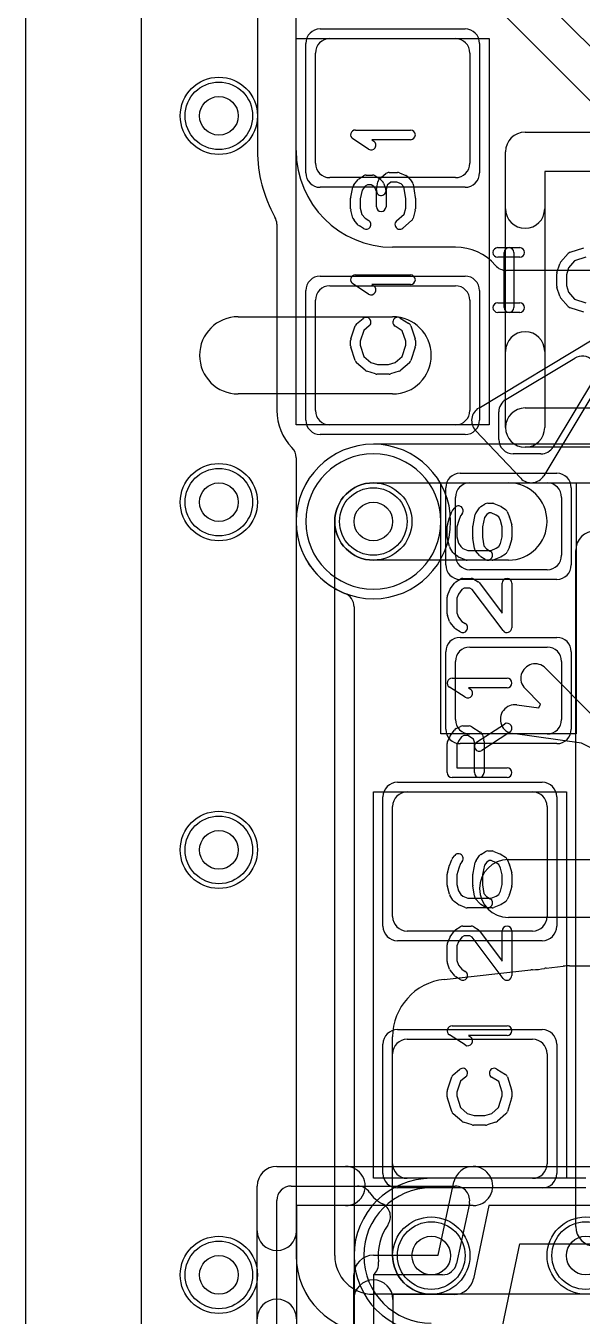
# Model space of a CAD drawing. Extents: x 0 to 20.5, y -0.9 to 20.
# Drawn here: x 0 to 2.88, y 3.79 to 10.47 of the extents above; entities that cross this region are included whole.
import ezdxf

# ---------------------------------------------------------------- set-up
doc = ezdxf.new("R2010")
doc.units = 0
for name, color, linetype in [('Hole', 1, 'CONTINUOUS'), ('L1', 3, 'CONTINUOUS'), ('L2', 3, 'CONTINUOUS'), ('L3', 3, 'CONTINUOUS'), ('L4', 3, 'CONTINUOUS'), ('MetalMask-A', 176, 'CONTINUOUS'), ('Outline', 7, 'CONTINUOUS'), ('PartsArea-A', 111, 'CONTINUOUS'), ('PartsSilk-A', 221, 'CONTINUOUS'), ('Resist-A', 2, 'CONTINUOUS'), ('Resist-B', 2, 'CONTINUOUS'), ('Silk-A', 140, 'CONTINUOUS')]:
    doc.layers.add(name, color=color, linetype=linetype)

msp = doc.modelspace()

# ---------------------------------------------------------------- linework, layer by layer
at = {"layer": 'Hole'}
for centre in [(1, 10), (1, 8), (1.8, 7.9), (1, 6.2), (2.1, 4.1), (2.9, 4.1), (1, 4)]:
    msp.add_circle(centre, 0.1, dxfattribs=at)
at = {"layer": 'L1'}
for p, q in [((0.6, 1), (0.6, 14.53823)), ((1.19996, 14.1), (1.19996, 9.82004)), ((1.4, 9.82004), (1.4, 14.1)), ((2.48787, 10.51213), (3.11213, 9.88787)), ((3.25358, 10.02932), (2.73358, 10.54932)), ((1.575, 10.4), (2.225, 10.4)), ((1.5, 9.755), (1.5, 10.325)), ((2.3, 10.325), (2.3, 9.755)), ((2.225, 9.68), (1.575, 9.68)), ((1.29996, 9.43925), (1.29996, 8.475)), ((2.225, 9.32004), (1.9, 9.32004)), ((3.1, 9.2), (2.48886, 9.2)), ((1.575, 9.12), (2.225, 9.12)), ((1.5, 8.475), (1.5, 9.045)), ((2.3, 9.045), (2.3, 8.475)), ((1.1, 8.96), (1.9, 8.96)), ((1.9, 8.56), (1.1, 8.56)), ((2.225, 8.4), (1.575, 8.4)), ((1.39996, 8.23004), (1.39996, 7.9)), ((1.8, 8.1), (2.5, 8.1)), ((2.3, 8.1), (2.7, 8.1)), ((2.225, 7.725), (2.225, 8.025)), ((2.775, 8.025), (2.775, 7.725)), ((2.5, 7.7), (1.8, 7.7)), ((2.7, 7.65), (2.3, 7.65)), ((1.69996, 7.45841), (1.69996, 3.51834)), ((2.3, 7.25), (2.7, 7.25)), ((2.225, 6.875), (2.225, 7.175)), ((2.775, 7.175), (2.775, 6.875)), ((2.6919, 7.14093), (2.94453, 6.88659)), ((2.66617, 6.954), (2.58548, 7.03523)), ((2.54311, 6.95048), (2.65651, 6.93467)), ((2.65651, 6.93467), (2.66617, 6.954)), ((2.7, 6.8), (2.3, 6.8)), ((2.87747, 6.75242), (2.52239, 6.80192)), ((3.15731, 6.61249), (2.87747, 6.75242)), ((1.975, 6.5), (2.625, 6.5)), ((1.9, 5.855), (1.9, 6.425)), ((2.7, 6.425), (2.7, 5.855)), ((2.5, 6.15), (3.45, 6.15)), ((3.45, 5.85), (2.5, 5.85)), ((2.625, 5.78), (1.975, 5.78)), ((2.16687, 5.52965), (2.6155, 5.5795)), ((2.62378, 5.57996), (2.625, 5.57996)), ((2.69472, 5.5883), (2.78355, 5.59817)), ((2.81667, 5.6), (3.42503, 5.6)), ((1.9, 4.1), (1.9, 5.23149)), ((1.975, 5.22), (2.625, 5.22)), ((1.9, 4.575), (1.9, 5.145)), ((2.7, 5.145), (2.7, 4.575)), ((2.625, 4.5), (1.975, 4.5)), ((5.2, 3.9), (2.1, 3.9))]:
    msp.add_line(p, q, dxfattribs=at)
for centre in [(1, 10), (1, 8), (1.8, 7.9), (1, 6.2), (2.1, 4.1), (2.9, 4.1), (1, 4)]:
    msp.add_circle(centre, 0.2, dxfattribs=at)
for centre, radius, start, end in [((1.575, 10.325), 0.075, 90, 180), ((2.225, 10.325), 0.075, 0, 90), ((1.9, 9.82004), 0.70004, 180, -150.571758), ((1.9, 9.82004), 0.5, 180, -90), ((1.575, 9.755), 0.075, 180, -90), ((2.225, 9.755), 0.075, -90, 0), ((1.22499, 9.43926), 0.07497, -0.007642, 29.423531), ((2.225, 9.045), 0.27504, 41.074222, 90), ((2.48886, 9.27497), 0.07497, -138.926225, -90), ((1.575, 9.045), 0.075, 90, 180), ((2.225, 9.045), 0.075, 0, 90), ((1.1, 8.76), 0.2, 90, -90), ((1.9, 8.76), 0.2, -90, 90), ((1.57501, 8.475), 0.27505, 180, -135.586254), ((1.575, 8.475), 0.075, 180, -90), ((2.225, 8.475), 0.075, -90, 0), ((1.32499, 8.23004), 0.07497, 0, 44.416362), ((1.8, 7.9), 0.2, 90, -90), ((2.3, 8.025), 0.075, 90, 180), ((2.5, 7.9), 0.2, -90, 90), ((2.7, 8.025), 0.075, 0, 90), ((1.80001, 7.90001), 0.40005, -179.998568, -111.620557), ((2.3, 7.725), 0.075, 180, -90), ((2.7, 7.725), 0.075, -90, 0), ((1.62499, 7.45841), 0.07497, 0, 68.383076), ((2.3, 7.175), 0.075, 90, 180), ((2.7, 7.175), 0.075, 0, 90), ((2.63869, 7.08808), 0.075, 44.805521, -135.193393), ((2.53275, 6.8762), 0.075, 82.060047, -97.93671), ((2.3, 6.875), 0.075, 180, -90), ((2.7, 6.875), 0.075, -90, 0), ((1.975, 6.425), 0.075, 90, 180), ((2.625, 6.425), 0.075, 0, 90), ((2.5, 6), 0.15, 90, -90), ((1.975, 5.855), 0.075, 180, -90), ((2.625, 5.855), 0.075, -90, 0), ((2.62378, 5.50499), 0.07497, 90, 96.341036), ((2.62499, 5.855), 0.27504, -89.997917, -77.123896), ((2.70299, 5.51379), 0.07498, 96.33344, 102.877769), ((2.81667, 5.3), 0.3, 90, 96.337804), ((2.2, 5.23149), 0.3, 96.340403, 180), ((1.975, 5.145), 0.075, 90, 180), ((2.625, 5.145), 0.075, 0, 90), ((1.975, 4.575), 0.075, 180, -90), ((2.625, 4.575), 0.075, -90, 0), ((2.1, 4.1), 0.2, 180, -90)]:
    msp.add_arc(centre, radius, start, end, dxfattribs=at)
at = {"layer": 'L2'}
for p, q in [((0.6, 1), (0.6, 14.53823)), ((2.9, 4.45004), (2.1, 4.45004))]:
    msp.add_line(p, q, dxfattribs=at)
for centre in [(1, 10), (1, 8), (1, 6.2), (1, 4)]:
    msp.add_circle(centre, 0.2, dxfattribs=at)
for centre, start, end in [((1.8, 7.9), 90, -90), ((1.8, 7.9), -90, 90), ((2.1, 4.1), 90, -90)]:
    msp.add_arc(centre, 0.35004, start, end, dxfattribs=at)
at = {"layer": 'L3'}
for p, q in [((0.6, 1), (0.6, 14.53823)), ((4.58608, 8.30004), (1.8, 8.30004)), ((1.8, 8.1), (4.61716, 8.1)), ((1.39996, 7.9), (1.39996, 4.1)), ((1.6, 4.1), (1.6, 7.9)), ((2.91716, 3.9), (1.8, 3.9))]:
    msp.add_line(p, q, dxfattribs=at)
for centre in [(1, 10), (1, 8), (1.8, 7.9), (1, 6.2), (2.1, 4.1), (2.9, 4.1), (1, 4)]:
    msp.add_circle(centre, 0.2, dxfattribs=at)
for centre, radius, start, end in [((1.8, 7.9), 0.40004, 90, 180), ((1.8, 7.9), 0.2, 90, 180), ((1.8, 4.1), 0.40004, 180, -90), ((1.8, 4.1), 0.2, 180, -90)]:
    msp.add_arc(centre, radius, start, end, dxfattribs=at)
at = {"layer": 'L4'}
for p, q in [((0.6, 1), (0.6, 14.53823)), ((2.9, 4.50004), (2.1, 4.50004))]:
    msp.add_line(p, q, dxfattribs=at)
for centre in [(1, 10), (1, 8), (1.8, 7.9), (1, 6.2), (2.1, 4.1), (2.9, 4.1), (1, 4)]:
    msp.add_circle(centre, 0.2, dxfattribs=at)
for centre, start, end in [((1.8, 7.9), 90, -90), ((1.8, 7.9), -90, 90), ((2.1, 4.1), 90, -90)]:
    msp.add_arc(centre, 0.40004, start, end, dxfattribs=at)
at = {"layer": 'MetalMask-A'}
for p, q in [((1.575, 10.4), (2.225, 10.4)), ((1.5, 9.755), (1.5, 10.325)), ((2.3, 10.325), (2.3, 9.755)), ((2.225, 9.68), (1.575, 9.68)), ((1.575, 9.12), (2.225, 9.12)), ((1.5, 8.475), (1.5, 9.045)), ((2.3, 9.045), (2.3, 8.475)), ((2.225, 8.4), (1.575, 8.4)), ((2.3, 8.1), (2.7, 8.1)), ((2.225, 7.725), (2.225, 8.025)), ((2.775, 8.025), (2.775, 7.725)), ((2.7, 7.65), (2.3, 7.65)), ((2.3, 7.25), (2.7, 7.25)), ((2.225, 6.875), (2.225, 7.175)), ((2.775, 7.175), (2.775, 6.875)), ((2.7, 6.8), (2.3, 6.8)), ((1.975, 6.5), (2.625, 6.5)), ((1.9, 5.855), (1.9, 6.425)), ((2.7, 6.425), (2.7, 5.855)), ((2.625, 5.78), (1.975, 5.78)), ((1.975, 5.22), (2.625, 5.22)), ((1.9, 4.575), (1.9, 5.145)), ((2.7, 5.145), (2.7, 4.575)), ((2.625, 4.5), (1.975, 4.5))]:
    msp.add_line(p, q, dxfattribs=at)
for centre, start, end in [((1.575, 10.325), 90, 180), ((2.225, 10.325), 0, 90), ((1.575, 9.755), 180, -90), ((2.225, 9.755), -90, 0), ((1.575, 9.045), 90, 180), ((2.225, 9.045), 0, 90), ((1.575, 8.475), 180, -90), ((2.225, 8.475), -90, 0), ((2.3, 8.025), 90, 180), ((2.7, 8.025), 0, 90), ((2.3, 7.725), 180, -90), ((2.7, 7.725), -90, 0), ((2.3, 7.175), 90, 180), ((2.7, 7.175), 0, 90), ((2.3, 6.875), 180, -90), ((2.7, 6.875), -90, 0), ((1.975, 6.425), 90, 180), ((2.625, 6.425), 0, 90), ((1.975, 5.855), 180, -90), ((2.625, 5.855), -90, 0), ((1.975, 5.145), 90, 180), ((2.625, 5.145), 0, 90), ((1.975, 4.575), 180, -90), ((2.625, 4.575), -90, 0)]:
    msp.add_arc(centre, 0.075, start, end, dxfattribs=at)
at = {"layer": 'Outline'}
msp.add_line((0, 1), (0, 15), dxfattribs=at)
at = {"layer": 'PartsArea-A'}
for p, q in [((1.4, 8.4), (1.4, 10.4)), ((1.4, 10.4), (2.4, 10.4)), ((2.4, 10.4), (2.4, 8.4)), ((2.4, 8.4), (1.4, 8.4)), ((2.15, 6.8), (2.15, 8.1)), ((2.15, 8.1), (2.85, 8.1)), ((2.85, 8.1), (2.85, 6.8)), ((2.85, 6.8), (2.15, 6.8)), ((1.8, 4.5), (1.8, 6.5)), ((1.8, 6.5), (2.8, 6.5)), ((2.8, 6.5), (2.8, 4.5)), ((2.8, 4.5), (1.8, 4.5)), ((2.46164, 3.7), (2.55952, 4.16001)), ((2.55952, 4.16001), (3.84048, 4.16))]:
    msp.add_line(p, q, dxfattribs=at)
at = {"layer": 'PartsSilk-A'}
for p, q in [((1.70741, 9.92639), (1.99259, 9.92639)), ((2.586, 9.9156), (4.014, 9.9156)), ((1.7753, 9.82763), (1.69382, 9.88041)), ((1.99259, 9.87639), (1.79199, 9.87639)), ((1.79199, 9.87639), (1.80248, 9.86959)), ((2.4844, 9.51919), (2.4844, 9.814)), ((1.72749, 9.67537), (1.74971, 9.68926)), ((1.76296, 9.69306), (1.7963, 9.69306)), ((1.80955, 9.68926), (1.83177, 9.67537)), ((1.83215, 9.67338), (1.86548, 9.70115)), ((1.88148, 9.70694), (1.92593, 9.70694)), ((1.93554, 9.70502), (1.96887, 9.69114)), ((3.9124, 9.7124), (2.6876, 9.7124)), ((2.6876, 9.7124), (2.6876, 9.51919)), ((1.68295, 9.57876), (1.69406, 9.63154)), ((1.699, 9.64201), (1.72122, 9.66979)), ((1.7576, 9.63523), (1.74176, 9.61542)), ((1.77013, 9.64306), (1.7576, 9.63523)), ((1.78913, 9.64306), (1.77013, 9.64306)), ((1.80285, 9.63448), (1.78913, 9.64306)), ((1.80803, 9.6293), (1.80285, 9.63448)), ((1.81574, 9.6081), (1.80803, 9.6293)), ((1.81613, 9.61688), (1.82354, 9.65855)), ((1.8362, 9.67185), (1.84731, 9.66074)), ((1.85313, 9.6516), (1.86424, 9.62104)), ((1.87117, 9.64081), (1.86535, 9.60812)), ((1.89053, 9.65694), (1.87117, 9.64081)), ((1.92093, 9.65694), (1.89053, 9.65694)), ((1.94437, 9.64718), (1.92093, 9.65694)), ((1.95795, 9.63191), (1.94437, 9.64718)), ((1.96759, 9.57162), (1.95795, 9.63191)), ((1.97795, 9.68467), (2.00017, 9.65967)), ((2.00617, 9.64701), (2.01728, 9.57756)), ((1.68241, 9.51806), (1.68241, 9.57361)), ((1.74176, 9.61542), (1.73241, 9.57101)), ((1.73241, 9.57101), (1.73241, 9.52134)), ((1.81574, 9.52917), (1.81574, 9.6081)), ((1.86574, 9.6125), (1.86574, 9.52917)), ((1.96759, 9.52134), (1.96759, 9.57162)), ((2.01759, 9.57361), (2.01759, 9.51806)), ((1.69436, 9.46995), (1.68325, 9.51162)), ((1.73241, 9.52134), (1.74115, 9.48856)), ((1.74115, 9.48856), (1.75704, 9.47068)), ((1.92058, 9.45631), (1.95929, 9.49019)), ((1.95929, 9.49019), (1.96759, 9.52134)), ((2.01675, 9.51162), (2.00564, 9.46995)), ((1.72205, 9.43478), (1.69983, 9.45978)), ((1.74971, 9.4163), (1.72749, 9.43019)), ((1.75704, 9.47068), (1.77621, 9.4587)), ((1.99794, 9.45758), (1.9535, 9.41869)), ((2.44444, 9.31759), (2.55833, 9.31759)), ((2.47778, 9.00741), (2.47778, 9.29259)), ((2.52778, 9.29259), (2.52778, 9.00741)), ((2.77008, 9.24239), (2.80897, 9.28683)), ((2.82016, 9.29418), (2.8896, 9.3164)), ((2.55833, 9.26759), (2.44444, 9.26759)), ((2.75114, 9.18894), (2.76503, 9.23339)), ((2.84202, 9.24868), (2.81118, 9.21344)), ((2.90112, 9.26759), (2.84202, 9.24868)), ((1.70741, 9.17639), (1.99259, 9.17639)), ((2.75, 9.11852), (2.75, 9.18148)), ((2.81118, 9.21344), (2.8, 9.17766)), ((2.8, 9.17766), (2.8, 9.12234)), ((1.7753, 9.07763), (1.69382, 9.13041)), ((1.99259, 9.12639), (1.79199, 9.12639)), ((1.79199, 9.12639), (1.80248, 9.11959)), ((2.76503, 9.06661), (2.75114, 9.11106)), ((2.8, 9.12234), (2.81118, 9.08656)), ((2.81118, 9.08656), (2.84202, 9.05132)), ((2.44444, 9.03241), (2.55833, 9.03241)), ((2.80897, 9.01317), (2.77008, 9.05761)), ((2.84202, 9.05132), (2.90112, 9.03241)), ((1.71363, 8.92338), (1.74696, 8.95115)), ((1.93918, 8.95314), (1.98362, 8.92537)), ((2.55833, 8.98241), (2.44444, 8.98241)), ((2.8896, 8.9836), (2.82016, 9.00582)), ((1.68369, 8.8454), (1.70591, 8.91207)), ((1.7511, 8.88952), (1.73241, 8.83344)), ((1.77896, 8.91273), (1.7511, 8.88952)), ((1.9495, 8.88773), (1.91268, 8.91074)), ((1.96759, 8.83344), (1.9495, 8.88773)), ((1.99409, 8.91207), (2.01631, 8.8454)), ((1.68241, 8.80972), (1.68241, 8.8375)), ((1.73241, 8.83344), (1.73241, 8.81362)), ((1.96759, 8.81362), (1.96759, 8.83344)), ((2.01759, 8.8375), (2.01759, 8.80972)), ((2.34559, 8.48735), (2.94275, 8.84565)), ((1.70582, 8.73266), (1.6836, 8.8021)), ((1.73241, 8.81362), (1.75132, 8.75452)), ((1.75132, 8.75452), (1.78656, 8.72368)), ((1.91344, 8.72368), (1.94868, 8.75452)), ((1.94868, 8.75452), (1.96759, 8.81362)), ((2.0164, 8.8021), (1.99418, 8.73266)), ((2.4844, 8.386), (2.4844, 8.78081)), ((2.6876, 8.78081), (2.6876, 8.386)), ((1.75761, 8.68258), (1.71317, 8.72147)), ((1.78656, 8.72368), (1.82234, 8.7125)), ((1.82234, 8.7125), (1.87766, 8.7125)), ((1.87766, 8.7125), (1.91344, 8.72368)), ((1.98683, 8.72147), (1.94239, 8.68258)), ((3.04565, 8.74275), (2.6822, 8.137)), ((1.81106, 8.66364), (1.76661, 8.67753)), ((1.88148, 8.6625), (1.81852, 8.6625)), ((1.93339, 8.67753), (1.88894, 8.66364)), ((2.586, 8.4876), (3.9124, 8.4876)), ((2.56337, 8.12409), (2.32965, 8.37154)), ((4.014, 8.2844), (2.586, 8.2844)), ((2.19531, 7.92317), (2.20642, 7.95095)), ((2.21011, 7.95729), (2.22122, 7.97118)), ((2.33176, 7.94544), (2.35028, 7.97044)), ((2.35713, 7.97676), (2.37935, 7.99064)), ((2.39259, 7.99444), (2.41481, 7.99444)), ((2.42442, 7.99252), (2.45776, 7.97864)), ((2.4614, 7.97676), (2.48362, 7.96287)), ((2.49358, 7.95095), (2.50469, 7.92317)), ((2.18337, 7.88187), (2.19448, 7.92076)), ((2.24221, 7.90579), (2.23241, 7.8715)), ((2.25147, 7.92895), (2.24221, 7.90579)), ((2.26026, 7.93994), (2.25147, 7.92895)), ((2.31623, 7.8799), (2.32734, 7.93546)), ((2.37527, 7.92017), (2.36574, 7.87252)), ((2.38764, 7.93687), (2.37527, 7.92017)), ((2.39976, 7.94444), (2.38764, 7.93687)), ((2.40981, 7.94444), (2.39976, 7.94444)), ((2.43664, 7.93327), (2.40981, 7.94444)), ((2.45019, 7.9248), (2.43664, 7.93327)), ((2.45779, 7.90579), (2.45019, 7.9248)), ((2.46759, 7.8715), (2.45779, 7.90579)), ((2.50552, 7.92076), (2.51663, 7.88187)), ((2.18241, 7.81667), (2.18241, 7.875)), ((2.23241, 7.8715), (2.23241, 7.82017)), ((2.23241, 7.82017), (2.24167, 7.78775)), ((2.31574, 7.81667), (2.31574, 7.875)), ((2.36574, 7.87252), (2.36574, 7.81842)), ((2.36574, 7.81842), (2.37186, 7.77485)), ((2.45792, 7.78633), (2.46759, 7.82017)), ((2.46759, 7.82017), (2.46759, 7.8715)), ((2.51759, 7.875), (2.51759, 7.81667)), ((2.19448, 7.77091), (2.18337, 7.8098)), ((2.21182, 7.74004), (2.19701, 7.76504)), ((2.24167, 7.78775), (2.25231, 7.7698)), ((2.25231, 7.7698), (2.26435, 7.76077)), ((2.26435, 7.76077), (2.29019, 7.75)), ((2.29019, 7.75), (2.40981, 7.75)), ((2.32339, 7.76041), (2.31598, 7.81319)), ((2.37186, 7.77485), (2.38667, 7.75818)), ((2.38667, 7.75818), (2.40584, 7.7462)), ((2.40981, 7.75), (2.43664, 7.76118)), ((2.43664, 7.76118), (2.45063, 7.76992)), ((2.45063, 7.76992), (2.45792, 7.78633)), ((2.50433, 7.76763), (2.49322, 7.74263)), ((2.51663, 7.8098), (2.50552, 7.77091)), ((2.8484, 4.25), (2.8484, 7.75)), ((2.23685, 7.71889), (2.21833, 7.73278)), ((2.27558, 7.70192), (2.24224, 7.71581)), ((2.41481, 7.7), (2.28519, 7.7)), ((2.35168, 7.72228), (2.32946, 7.74728)), ((2.37934, 7.7038), (2.35712, 7.71769)), ((2.45776, 7.71581), (2.42442, 7.70192)), ((2.48362, 7.73158), (2.4614, 7.71769)), ((2.1983, 7.55081), (2.22052, 7.58137)), ((2.22749, 7.58787), (2.24971, 7.60176)), ((2.27013, 7.55556), (2.25811, 7.54804)), ((2.26296, 7.60556), (2.30741, 7.60556)), ((2.30024, 7.55556), (2.27013, 7.55556)), ((2.31244, 7.54793), (2.30024, 7.55556)), ((2.32066, 7.60176), (2.34288, 7.58787)), ((2.34961, 7.5817), (2.46759, 7.42483)), ((2.46759, 7.42483), (2.46759, 7.58056)), ((2.51759, 7.58056), (2.51759, 7.35)), ((2.18241, 7.42222), (2.18241, 7.50833)), ((2.1842, 7.51761), (2.19531, 7.54539)), ((2.24057, 7.52393), (2.23241, 7.50352)), ((2.23241, 7.50352), (2.23241, 7.42662)), ((2.25811, 7.54804), (2.24057, 7.52393)), ((2.47261, 7.33497), (2.31244, 7.54793)), ((2.23241, 7.42662), (2.24061, 7.40408)), ((2.19503, 7.38313), (2.18392, 7.41368)), ((2.22122, 7.34827), (2.199, 7.37605)), ((2.24061, 7.40408), (2.2576, 7.38283)), ((2.2576, 7.38283), (2.27621, 7.3712)), ((2.24971, 7.3288), (2.22749, 7.34269)), ((2.20741, 7.08889), (2.49259, 7.08889)), ((2.2753, 6.99013), (2.19382, 7.04291)), ((2.49259, 7.03889), (2.29199, 7.03889)), ((2.29199, 7.03889), (2.30248, 7.03209)), ((2.1983, 6.7897), (2.22052, 6.82026)), ((2.22956, 6.82792), (2.25178, 6.83903)), ((2.26296, 6.84167), (2.2963, 6.84167)), ((2.30955, 6.83787), (2.35399, 6.81009)), ((2.33447, 6.75703), (2.47891, 6.85148)), ((2.18241, 6.6), (2.18241, 6.75)), ((2.18456, 6.76015), (2.19567, 6.78515)), ((2.24029, 6.76243), (2.23241, 6.7447)), ((2.25737, 6.78593), (2.24029, 6.76243)), ((2.26886, 6.79167), (2.25737, 6.78593)), ((2.28913, 6.79167), (2.26886, 6.79167)), ((2.31913, 6.77292), (2.28913, 6.79167)), ((2.32315, 6.75783), (2.31913, 6.77292)), ((2.32315, 6.6), (2.32315, 6.75783)), ((2.50627, 6.80964), (2.36183, 6.71519)), ((2.3649, 6.79533), (2.37231, 6.76755)), ((2.37315, 6.76111), (2.37315, 6.6)), ((2.23241, 6.7447), (2.23241, 6.625)), ((2.23241, 6.625), (2.49259, 6.625)), ((2.49259, 6.575), (2.20741, 6.575)), ((2.19531, 6.12317), (2.20642, 6.15095)), ((2.21011, 6.15729), (2.22122, 6.17118)), ((2.33176, 6.14544), (2.35028, 6.17044)), ((2.35713, 6.17676), (2.37935, 6.19064)), ((2.39259, 6.19444), (2.41481, 6.19444)), ((2.42442, 6.19252), (2.45776, 6.17864)), ((2.4614, 6.17676), (2.48362, 6.16287)), ((2.49358, 6.15095), (2.50469, 6.12317)), ((2.18337, 6.08187), (2.19448, 6.12076)), ((2.24221, 6.10579), (2.23241, 6.0715)), ((2.25147, 6.12895), (2.24221, 6.10579)), ((2.26026, 6.13994), (2.25147, 6.12895)), ((2.31623, 6.0799), (2.32734, 6.13546)), ((2.37527, 6.12017), (2.36574, 6.07252)), ((2.38764, 6.13687), (2.37527, 6.12017)), ((2.39976, 6.14444), (2.38764, 6.13687)), ((2.40981, 6.14444), (2.39976, 6.14444)), ((2.43664, 6.13327), (2.40981, 6.14444)), ((2.45019, 6.1248), (2.43664, 6.13327)), ((2.45779, 6.10579), (2.45019, 6.1248)), ((2.46759, 6.0715), (2.45779, 6.10579)), ((2.50552, 6.12076), (2.51663, 6.08187)), ((2.18241, 6.01667), (2.18241, 6.075)), ((2.23241, 6.0715), (2.23241, 6.02017)), ((2.23241, 6.02017), (2.24167, 5.98775)), ((2.31574, 6.01667), (2.31574, 6.075)), ((2.32339, 5.96041), (2.31598, 6.01319)), ((2.36574, 6.07252), (2.36574, 6.01842)), ((2.36574, 6.01842), (2.37186, 5.97485)), ((2.45792, 5.98633), (2.46759, 6.02017)), ((2.46759, 6.02017), (2.46759, 6.0715)), ((2.51759, 6.075), (2.51759, 6.01667)), ((2.19448, 5.97091), (2.18337, 6.0098)), ((2.21182, 5.94004), (2.19701, 5.96504)), ((2.24167, 5.98775), (2.25231, 5.9698)), ((2.25231, 5.9698), (2.26435, 5.96077)), ((2.26435, 5.96077), (2.29019, 5.95)), ((2.29019, 5.95), (2.40981, 5.95)), ((2.35168, 5.92228), (2.32946, 5.94728)), ((2.37186, 5.97485), (2.38667, 5.95818)), ((2.38667, 5.95818), (2.40584, 5.9462)), ((2.40981, 5.95), (2.43664, 5.96118)), ((2.43664, 5.96118), (2.45063, 5.96992)), ((2.45063, 5.96992), (2.45792, 5.98633)), ((2.50433, 5.96763), (2.49322, 5.94263)), ((2.51663, 6.0098), (2.50552, 5.97091)), ((2.23685, 5.91889), (2.21833, 5.93278)), ((2.27558, 5.90192), (2.24224, 5.91581)), ((2.41481, 5.9), (2.28519, 5.9)), ((2.37934, 5.9038), (2.35712, 5.91769)), ((2.45776, 5.91581), (2.42442, 5.90192)), ((2.48362, 5.93158), (2.4614, 5.91769)), ((2.1842, 5.71761), (2.19531, 5.74539)), ((2.1983, 5.75081), (2.22052, 5.78137)), ((2.22749, 5.78787), (2.24971, 5.80176)), ((2.25811, 5.74804), (2.24057, 5.72393)), ((2.27013, 5.75556), (2.25811, 5.74804)), ((2.26296, 5.80556), (2.30741, 5.80556)), ((2.30024, 5.75556), (2.27013, 5.75556)), ((2.31244, 5.74793), (2.30024, 5.75556)), ((2.47261, 5.53497), (2.31244, 5.74793)), ((2.32066, 5.80176), (2.34288, 5.78787)), ((2.34961, 5.7817), (2.46759, 5.62483)), ((2.46759, 5.62483), (2.46759, 5.78056)), ((2.51759, 5.78056), (2.51759, 5.55)), ((2.18241, 5.62222), (2.18241, 5.70833)), ((2.24057, 5.72393), (2.23241, 5.70352)), ((2.23241, 5.70352), (2.23241, 5.62662)), ((2.19503, 5.58313), (2.18392, 5.61368)), ((2.23241, 5.62662), (2.24061, 5.60408)), ((2.22122, 5.54827), (2.199, 5.57605)), ((2.24061, 5.60408), (2.2576, 5.58283)), ((2.2576, 5.58283), (2.27621, 5.5712)), ((2.24971, 5.5288), (2.22749, 5.54269)), ((2.20741, 5.28889), (2.49259, 5.28889)), ((2.2753, 5.19013), (2.19382, 5.24291)), ((2.49259, 5.23889), (2.29199, 5.23889)), ((2.29199, 5.23889), (2.30248, 5.23209)), ((2.18369, 4.9579), (2.20591, 5.02457)), ((2.21363, 5.03588), (2.24696, 5.06365)), ((2.27896, 5.02523), (2.2511, 5.00202)), ((2.4495, 5.00023), (2.41268, 5.02324)), ((2.43918, 5.06564), (2.48362, 5.03787)), ((2.49409, 5.02457), (2.51631, 4.9579)), ((2.18241, 4.92222), (2.18241, 4.95)), ((2.2511, 5.00202), (2.23241, 4.94594)), ((2.23241, 4.94594), (2.23241, 4.92612)), ((2.46759, 4.94594), (2.4495, 5.00023)), ((2.46759, 4.92612), (2.46759, 4.94594)), ((2.51759, 4.95), (2.51759, 4.92222)), ((2.20582, 4.84516), (2.1836, 4.9146)), ((2.23241, 4.92612), (2.25132, 4.86702)), ((2.44868, 4.86702), (2.46759, 4.92612)), ((2.5164, 4.9146), (2.49418, 4.84516)), ((2.25761, 4.79508), (2.21317, 4.83397)), ((2.25132, 4.86702), (2.28656, 4.83618)), ((2.28656, 4.83618), (2.32234, 4.825)), ((2.32234, 4.825), (2.37766, 4.825)), ((2.37766, 4.825), (2.41344, 4.83618)), ((2.41344, 4.83618), (2.44868, 4.86702)), ((2.48683, 4.83397), (2.44239, 4.79508)), ((2.31106, 4.77614), (2.26661, 4.79003)), ((2.38148, 4.775), (2.31852, 4.775)), ((2.43339, 4.79003), (2.38894, 4.77614)), ((1.3, 4.5616), (2.31664, 4.56161)), ((2.31664, 4.56161), (4.08336, 4.5616)), ((2.1365, 4.1016), (2.21726, 4.48115)), ((1.1984, 2.6), (1.1984, 4.46)), ((1.375, 4.46), (2.224, 4.46001)), ((1.3, 2.675), (1.3, 4.385)), ((2.31664, 4.35841), (1.4016, 4.3584)), ((1.4016, 4.3584), (1.4016, 2.7016)), ((2.29736, 4.3694), (2.2314, 4.05939)), ((2.3989, 4.35841), (2.31814, 3.97886)), ((4.0011, 4.3584), (2.3989, 4.35841)), ((1.8, 4.1016), (2.1365, 4.1016)), ((1.6984, 2.6), (1.6984, 4)), ((2.15804, 4), (1.8, 4)), ((1.8, 4), (1.8, 2.675)), ((2.21876, 3.8984), (1.9016, 3.8984)), ((1.9016, 3.8984), (1.9016, 2.7016))]:
    msp.add_line(p, q, dxfattribs=at)
for centre, radius, start, end in [((1.70741, 9.90139), 0.025, 90, -122.933807), ((1.99259, 9.90139), 0.025, -90, 90), ((2.586, 9.814), 0.1016, 90, 180), ((1.78889, 9.84861), 0.025, -122.933543, 57.066193), ((1.76296, 9.66806), 0.025, 90, 122.010019), ((1.7963, 9.66806), 0.025, 57.994617, 90), ((1.88148, 9.68194), 0.025, 90, 129.800498), ((1.92593, 9.68194), 0.025, 67.394238, 90), ((1.95926, 9.66806), 0.025, 41.627831, 67.391122), ((1.71852, 9.62639), 0.025, 141.333033, 168.112983), ((1.74074, 9.65417), 0.025, 122.005383, 141.345223), ((1.84815, 9.65417), 0.025, 129.790899, 169.916736), ((1.81852, 9.65417), 0.025, 45, 57.989981), ((1.82963, 9.64306), 0.025, 19.97136, 45), ((1.84074, 9.6125), 0.025, 0, 19.97859), ((1.98148, 9.64306), 0.025, 9.089372, 41.630694), ((1.70741, 9.57361), 0.025, 168.110161, 180), ((1.84074, 9.6125), 0.025, 169.908369, -10.083264), ((1.99259, 9.57361), 0.025, 0, 9.088668), ((1.70741, 9.51806), 0.025, 180, -165.07115), ((1.84074, 9.52917), 0.025, 180, 0), ((1.99259, 9.51806), 0.025, -14.925513, 0), ((2.586, 9.51919), 0.1016, 180, 0), ((1.71852, 9.47639), 0.025, -165.074487, -138.369306), ((1.74074, 9.45139), 0.025, -138.372169, -122.010019), ((1.76296, 9.4375), 0.025, -122.005383, 57.989981), ((1.93704, 9.4375), 0.025, 131.188082, -48.810424), ((1.98148, 9.47639), 0.025, -48.811918, -14.92885), ((2.44444, 9.29259), 0.025, 90, -90), ((2.50278, 9.29259), 0.025, 0, 180), ((2.55833, 9.29259), 0.025, -90, 90), ((2.82778, 9.27037), 0.025, 107.746418, 138.811918), ((2.78889, 9.22593), 0.025, 138.811918, 162.637772), ((1.70741, 9.15139), 0.025, 90, -122.933807), ((1.99259, 9.15139), 0.025, -90, 90), ((2.775, 9.18148), 0.025, 162.637772, 180), ((1.78889, 9.09861), 0.025, -122.933543, 57.066193), ((2.775, 9.11852), 0.025, 180, -162.637772), ((2.44444, 9.00741), 0.025, 90, -90), ((2.55833, 9.00741), 0.025, -90, 90), ((2.78889, 9.07407), 0.025, -162.637772, -138.811918), ((1.76296, 8.93194), 0.025, -50.209101, 129.800498), ((1.92593, 8.93194), 0.025, 57.994617, -122.000747), ((2.50278, 9.00741), 0.025, 180, 0), ((2.82778, 9.02963), 0.025, -138.811918, -107.746418), ((1.72963, 8.90417), 0.025, 129.790899, 161.579545), ((1.97037, 8.90417), 0.025, 18.420455, 57.994617), ((1.70741, 8.8375), 0.025, 161.579545, 180), ((1.99259, 8.8375), 0.025, 0, 18.420455), ((2.586, 8.78081), 0.1016, 0, 180), ((1.70741, 8.80972), 0.025, 180, -162.253582), ((1.99259, 8.80972), 0.025, -17.746418, 0), ((1.72963, 8.74028), 0.025, -162.253582, -131.188082), ((1.97037, 8.74028), 0.025, -48.811918, -17.746418), ((1.77407, 8.70139), 0.025, -131.188082, -107.362228), ((1.81852, 8.6875), 0.025, -107.362228, -90), ((1.88148, 8.6875), 0.025, -90, -72.637772), ((1.92593, 8.70139), 0.025, -72.637772, -48.811918), ((2.38417, 8.42304), 0.075, 120.959826, -136.635136), ((2.586, 8.386), 0.1016, 90, -90), ((2.586, 8.386), 0.1016, 180, 0), ((2.61789, 8.17559), 0.075, -136.63164, -30.963579), ((2.22963, 7.94167), 0.025, 141.333033, 158.207103), ((2.24074, 7.95556), 0.025, -38.666967, 141.345223), ((2.37037, 7.95556), 0.025, 121.985944, 143.473873), ((2.39259, 7.96944), 0.025, 90, 121.985944), ((2.41481, 7.96944), 0.025, 67.394238, 90), ((2.44815, 7.95556), 0.025, 57.994617, 67.394238), ((2.47037, 7.94167), 0.025, 21.792897, 57.994617), ((2.21852, 7.91389), 0.025, 158.207103, 164.051456), ((2.35185, 7.93056), 0.025, 143.473873, 168.694563), ((2.48148, 7.91389), 0.025, 15.948544, 21.792897), ((2.20741, 7.875), 0.025, 164.051456, 180), ((2.20741, 7.81667), 0.025, 180, -164.051456), ((2.34074, 7.875), 0.025, 168.694563, 180), ((2.34074, 7.81667), 0.025, 180, -171.999526), ((2.49259, 7.875), 0.025, 0, 15.948544), ((2.49259, 7.81667), 0.025, -15.948544, 0), ((2.95, 7.75), 0.1016, 90, 180), ((2.21852, 7.77778), 0.025, -164.051456, -149.362476), ((2.34815, 7.76389), 0.025, -171.999526, -138.37217), ((2.48148, 7.77778), 0.025, -23.950855, -15.948544), ((2.23333, 7.75278), 0.025, -149.362476, -126.869898), ((2.25185, 7.73889), 0.025, -126.869898, -112.605762), ((2.28519, 7.725), 0.025, -112.605762, -90), ((2.37037, 7.73889), 0.025, -138.372169, -122.005383), ((2.39259, 7.725), 0.025, -122.005383, 57.989981), ((2.41481, 7.725), 0.025, -90, -67.394238), ((2.44815, 7.73889), 0.025, -67.394238, -57.994617), ((2.47037, 7.75278), 0.025, -57.994617, -23.950855), ((2.21852, 7.53611), 0.025, 143.982737, 158.202147), ((2.24074, 7.56667), 0.025, 122.005383, 143.979316), ((2.26296, 7.58056), 0.025, 90, 122.010019), ((2.30741, 7.58056), 0.025, 57.994617, 90), ((2.32963, 7.56667), 0.025, 36.952397, 57.989981), ((2.49259, 7.58056), 0.025, 0, 180), ((2.20741, 7.50833), 0.025, 158.207103, 180), ((2.20741, 7.42222), 0.025, 180, -160.015388), ((2.21852, 7.39167), 0.025, -160.02081, -141.345223), ((2.24074, 7.36389), 0.025, -141.333033, -122.010019), ((2.26296, 7.35), 0.025, -122.005383, 57.989981), ((2.49259, 7.35), 0.025, -143.047603, 0), ((2.20741, 7.06389), 0.025, 90, -122.933807), ((2.49259, 7.06389), 0.025, -90, 90), ((2.28889, 7.01111), 0.025, -122.933543, 57.066193), ((2.24074, 6.80556), 0.025, 116.565051, 143.979316), ((2.26296, 6.81667), 0.025, 90, 116.565051), ((2.2963, 6.81667), 0.025, 57.994617, 90), ((2.49259, 6.83056), 0.025, -56.818537, 123.180863), ((2.20741, 6.75), 0.025, 156.049145, 180), ((2.21852, 6.775), 0.025, 143.982737, 156.039637), ((2.34815, 6.73611), 0.025, 123.181463, -56.819137), ((2.34074, 6.78889), 0.025, 14.925513, 57.989981), ((2.34815, 6.76111), 0.025, 0, 14.935268), ((2.49259, 6.6), 0.025, -90, 90), ((2.20741, 6.6), 0.025, 180, -90), ((2.34815, 6.6), 0.025, 180, 0), ((2.22963, 6.14167), 0.025, 141.333033, 158.207103), ((2.24074, 6.15556), 0.025, -38.666967, 141.345223), ((2.35185, 6.13056), 0.025, 143.473873, 168.694563), ((2.37037, 6.15556), 0.025, 121.985944, 143.473873), ((2.39259, 6.16944), 0.025, 90, 121.985944), ((2.41481, 6.16944), 0.025, 67.394238, 90), ((2.44815, 6.15556), 0.025, 57.994617, 67.394238), ((2.47037, 6.14167), 0.025, 21.792897, 57.994617), ((2.20741, 6.075), 0.025, 164.051456, 180), ((2.21852, 6.11389), 0.025, 158.207103, 164.051456), ((2.34074, 6.075), 0.025, 168.694563, 180), ((2.48148, 6.11389), 0.025, 15.948544, 21.792897), ((2.49259, 6.075), 0.025, 0, 15.948544), ((2.20741, 6.01667), 0.025, 180, -164.051456), ((2.34074, 6.01667), 0.025, 180, -171.999526), ((2.49259, 6.01667), 0.025, -15.948544, 0), ((2.21852, 5.97778), 0.025, -164.051456, -149.362476), ((2.34815, 5.96389), 0.025, -171.999526, -138.37217), ((2.39259, 5.925), 0.025, -122.005383, 57.989981), ((2.48148, 5.97778), 0.025, -23.950855, -15.948544), ((2.23333, 5.95278), 0.025, -149.362476, -126.869898), ((2.25185, 5.93889), 0.025, -126.869898, -112.605762), ((2.28519, 5.925), 0.025, -112.605762, -90), ((2.37037, 5.93889), 0.025, -138.372169, -122.005383), ((2.41481, 5.925), 0.025, -90, -67.394238), ((2.44815, 5.93889), 0.025, -67.394238, -57.994617), ((2.47037, 5.95278), 0.025, -57.994617, -23.950855), ((2.21852, 5.73611), 0.025, 143.982737, 158.202147), ((2.24074, 5.76667), 0.025, 122.005383, 143.979316), ((2.26296, 5.78056), 0.025, 90, 122.010019), ((2.30741, 5.78056), 0.025, 57.994617, 90), ((2.32963, 5.76667), 0.025, 36.952397, 57.989981), ((2.49259, 5.78056), 0.025, 0, 180), ((2.20741, 5.70833), 0.025, 158.207103, 180), ((2.20741, 5.62222), 0.025, 180, -160.015388), ((2.21852, 5.59167), 0.025, -160.02081, -141.345223), ((2.24074, 5.56389), 0.025, -141.333033, -122.010019), ((2.26296, 5.55), 0.025, -122.005383, 57.989981), ((2.49259, 5.55), 0.025, -143.047603, 0), ((2.20741, 5.26389), 0.025, 90, -122.933807), ((2.49259, 5.26389), 0.025, -90, 90), ((2.28889, 5.21111), 0.025, -122.933543, 57.066193), ((2.22963, 5.01667), 0.025, 129.790899, 161.579545), ((2.26296, 5.04444), 0.025, -50.209101, 129.800498), ((2.42593, 5.04444), 0.025, 57.994617, -122.000747), ((2.47037, 5.01667), 0.025, 18.420455, 57.994617), ((2.20741, 4.95), 0.025, 161.579545, 180), ((2.49259, 4.95), 0.025, 0, 18.420455), ((2.20741, 4.92222), 0.025, 180, -162.253582), ((2.49259, 4.92222), 0.025, -17.746418, 0), ((2.22963, 4.85278), 0.025, -162.253582, -131.188082), ((2.47037, 4.85278), 0.025, -48.811918, -17.746418), ((2.27407, 4.81389), 0.025, -131.188082, -107.362228), ((2.31852, 4.8), 0.025, -107.362228, -90), ((2.38148, 4.8), 0.025, -90, -72.637772), ((2.42593, 4.81389), 0.025, -72.637772, -48.811918), ((1.3, 4.46), 0.1016, 90, 180), ((2.31664, 4.46001), 0.1016, 90, 167.987862), ((2.31664, 4.46001), 0.1016, -90, 90.000564), ((1.375, 4.385), 0.075, 90, 180), ((2.224, 4.38501), 0.075, -12.012591, 90.000608), ((2.95, 4.25), 0.1016, 180, -90), ((1.8, 4), 0.1016, 90, 180), ((2.15804, 4.075), 0.075, -90, -12.01211), ((2.21876, 4), 0.1016, -90, -12.008897)]:
    msp.add_arc(centre, radius, start, end, dxfattribs=at)
at = {"layer": 'Resist-A'}
for p, q in [((1.525, 10.45), (2.275, 10.45)), ((1.45, 9.705), (1.45, 10.375)), ((2.35, 10.375), (2.35, 9.705)), ((2.275, 9.63), (1.525, 9.63)), ((1.525, 9.17), (2.275, 9.17)), ((1.45, 8.425), (1.45, 9.095)), ((2.35, 9.095), (2.35, 8.425)), ((2.275, 8.35), (1.525, 8.35)), ((2.25, 8.15), (2.75, 8.15)), ((2.175, 7.675), (2.175, 8.075)), ((2.825, 8.075), (2.825, 7.675)), ((2.75, 7.6), (2.25, 7.6)), ((2.25, 7.3), (2.75, 7.3)), ((2.175, 6.825), (2.175, 7.225)), ((2.825, 7.225), (2.825, 6.825)), ((2.75, 6.75), (2.25, 6.75)), ((1.925, 6.55), (2.675, 6.55)), ((1.85, 5.805), (1.85, 6.475)), ((2.75, 6.475), (2.75, 5.805)), ((2.675, 5.73), (1.925, 5.73)), ((1.925, 5.27), (2.675, 5.27)), ((1.85, 4.525), (1.85, 5.195)), ((2.75, 5.195), (2.75, 4.525)), ((2.675, 4.45), (1.925, 4.45))]:
    msp.add_line(p, q, dxfattribs=at)
for centre in [(1, 10), (1, 8), (1.8, 7.9), (1, 6.2), (2.1, 4.1), (2.9, 4.1), (1, 4)]:
    msp.add_circle(centre, 0.175, dxfattribs=at)
for centre, start, end in [((1.525, 10.375), 90, 180), ((2.275, 10.375), 0, 90), ((1.525, 9.705), 180, -90), ((2.275, 9.705), -90, 0), ((1.525, 9.095), 90, 180), ((2.275, 9.095), 0, 90), ((1.525, 8.425), 180, -90), ((2.275, 8.425), -90, 0), ((2.25, 8.075), 90, 180), ((2.75, 8.075), 0, 90), ((2.25, 7.675), 180, -90), ((2.75, 7.675), -90, 0), ((2.25, 7.225), 90, 180), ((2.75, 7.225), 0, 90), ((2.25, 6.825), 180, -90), ((2.75, 6.825), -90, 0), ((1.925, 6.475), 90, 180), ((2.675, 6.475), 0, 90), ((1.925, 5.805), 180, -90), ((2.675, 5.805), -90, 0), ((1.925, 5.195), 90, 180), ((2.675, 5.195), 0, 90), ((1.925, 4.525), 180, -90), ((2.675, 4.525), -90, 0)]:
    msp.add_arc(centre, 0.075, start, end, dxfattribs=at)
at = {"layer": 'Resist-B'}
for centre in [(1, 10), (1, 8), (1.8, 7.9), (1, 6.2), (2.1, 4.1), (2.9, 4.1), (1, 4)]:
    msp.add_circle(centre, 0.175, dxfattribs=at)
at = {"layer": 'Silk-A'}
for p, q in [((2.586, 9.9156), (3.70499, 9.9156)), ((2.4844, 8.386), (2.4844, 9.814)), ((3.70499, 9.7124), (2.6876, 9.7124)), ((2.6876, 9.7124), (2.6876, 8.386)), ((2.48641, 8.53185), (2.84275, 8.74565)), ((2.94565, 8.64275), (2.73185, 8.28641)), ((2.586, 8.4876), (3.9124, 8.4876)), ((2.45, 8.325), (2.45, 8.46754)), ((4.014, 8.2844), (2.586, 8.2844)), ((2.66754, 8.25), (2.525, 8.25)), ((1.3, 4.5616), (1.65614, 4.56161)), ((1.1984, 4.22766), (1.1984, 4.46)), ((1.375, 4.46), (1.71787, 4.46001)), ((1.3, 3.2299), (1.3, 4.385)), ((1.65614, 4.35841), (1.4016, 4.3584)), ((1.4016, 4.3584), (1.4016, 4.22766)), ((1.8, 4), (1.8, 3.44911)), ((1.6984, 3.46308), (1.6984, 3.87234)), ((1.9016, 3.87234), (1.9016, 3.46308))]:
    msp.add_line(p, q, dxfattribs=at)
for centre, radius, start, end in [((2.586, 9.814), 0.1016, 90, 180), ((2.88134, 8.68134), 0.075, -30.966377, 120.966377), ((2.525, 8.46754), 0.075, 120.966377, 180), ((2.586, 8.386), 0.1016, 90, -90), ((2.586, 8.386), 0.1016, 180, 0), ((2.525, 8.325), 0.075, 180, -90), ((2.66754, 8.325), 0.075, -90, -30.963757), ((1.3, 4.46), 0.1016, 90, 180), ((1.65614, 4.46001), 0.1016, -90, 90.001609), ((1.375, 4.385), 0.075, 90, 180), ((1.71787, 4.38501), 0.075, 34.054491, 90), ((1.925, 4.525), 0.175, -145.94761, -116.461095), ((1.8136, 4.30119), 0.075, -35.086525, 63.537446), ((1.3, 4.22766), 0.1016, 180, 0), ((2.1, 4.1), 0.27501, 144.912568, -173.118419), ((1.75252, 4.05806), 0.075, -50.724568, 6.884339), ((1.8, 3.87234), 0.1016, 0, 180), ((1.3, 3.77234), 0.1016, 0, 180)]:
    msp.add_arc(centre, radius, start, end, dxfattribs=at)

doc.saveas('drawing.dxf')
